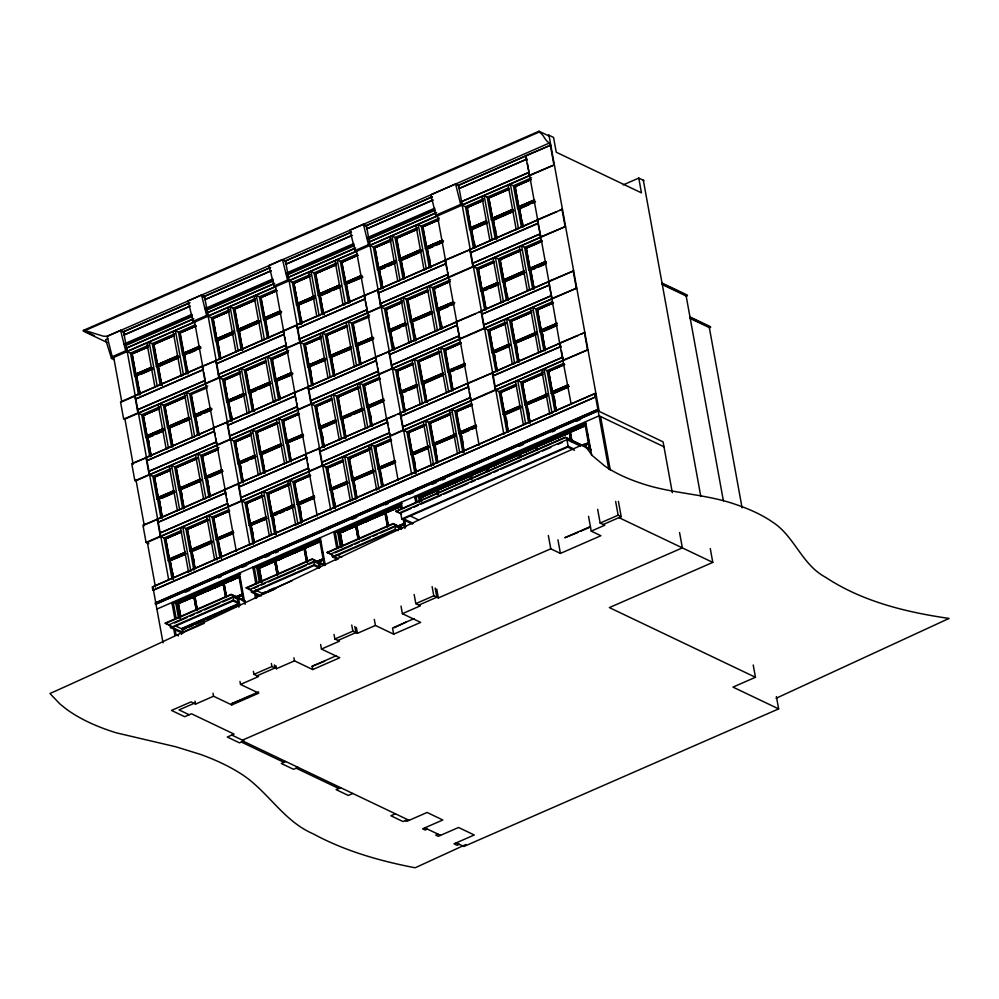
<?xml version="1.0" encoding="UTF-8"?>
<svg xmlns="http://www.w3.org/2000/svg" width="999" height="999" viewBox="0 0 999 999"><rect width="100%" height="100%" fill="white"/><g stroke="black" fill="none" stroke-linecap="round" stroke-linejoin="round"><path stroke-width="1.5" d="M776.086 698.276L949.05 618.431C906.006 612.187 862.237 601.535 825.524 577.247C801.735 564.585 794.555 536.151 772.402 521.953A265.097 109.515 -10.3 0 0 735.751 504.47C704.832 493.606 671.365 493.843 640.434 483.054A257.342 106.306 -10.3 0 1 604.845 466.083L592.37 455.644L583.828 444.205C404.195 523.763 229.183 613.149 49.95 693.531L59.878 703.92L65.946 708.815A301.923 124.725 -10.3 0 0 116.309 732.829L175.836 746.79L200.3 754.345A364.123 150.424 -10.3 0 1 240.821 773.676C267.595 790.621 283.117 820.891 313.074 833.79C344.805 850.973 379.87 861.038 415.172 867.769L465.846 844.517M107.118 342.47L83.516 331.218L83.367 330.394L538.998 131.231L549.138 136.076M549.475 142.982A11.576 5.245 66.4 0 1 544.305 137.525A11.576 5.245 66.4 0 0 539.148 132.055L83.516 331.218A22.702 19.955 23 0 1 87.762 331.343L103.072 336.114A22.702 19.955 23 0 0 107.33 336.251L549.475 142.982A1.836 0.824 66.4 0 0 550.786 145.117L525.549 155.682L529.632 175.649M168.606 579.295L123.626 331.83L120.579 330.369L107.093 336.276L112.2 356.718L113.724 357.442M249.812 545.454L204.558 296.453L201.523 294.992L188.024 300.899L193.132 321.341L194.655 322.065L203.321 369.73L135.627 399.088L135.027 395.804L202.472 366.321L203.321 369.73M351.536 232.205L285.502 261.076L282.455 259.615L268.968 265.522L274.076 285.964L275.587 286.688L284.253 334.353L216.558 363.711L215.959 360.427L283.404 330.944L284.253 334.353M411.688 474.7L366.433 225.699L363.386 224.238L349.9 230.145L355.007 250.587L356.531 251.311L365.184 298.976L297.49 328.334L296.89 325.05L364.335 295.567L365.184 298.976M503.858 434.403L458.603 185.402L455.569 183.953L430.831 194.755L435.939 215.21L437.462 215.934L447.09 268.943M189.41 302.834L123.376 331.705L123.976 334.99L190.26 306.243M270.354 267.457L204.308 296.328L204.907 299.613L271.204 270.866M351.286 232.08L285.239 260.951L285.839 264.236L352.135 235.489M432.217 196.703L366.183 225.574L366.77 228.858L433.067 200.112M107.892 338.711L105.644 339.685L111.476 358.429L114.086 359.677M122.977 332.118L189.997 302.822M202.834 297.202L270.604 267.582M365.397 226.149L432.467 196.828M458.091 185.627L549.413 145.717M123.976 334.99L190.01 306.131M204.907 299.613L270.941 270.754M285.839 264.236L351.885 235.377M366.77 228.858L432.817 199.987M458.953 188.574L526.648 159.203L458.953 188.574L458.354 185.277L525.799 155.807L526.398 159.091M124.425 343.843L191.87 314.36L192.02 315.185L124.575 344.655L124.425 343.843L125.949 344.568M367.22 237.712L434.665 208.229L434.815 209.041L367.37 238.524L367.22 237.712L368.743 238.436M205.507 309.278L272.952 279.807L272.802 278.983L205.357 308.466L205.507 309.278L207.03 310.015L273.064 281.144M286.438 273.901L353.883 244.418L353.733 243.606L286.288 273.089L286.438 273.901L287.962 274.625L353.996 245.766M130.157 342.719L134.378 340.884M159.665 329.82L163.886 327.984M166.696 326.748L170.904 324.912M177.934 321.84L182.143 319.992M184.952 318.768L189.173 316.92M208.279 308.579L211.089 307.342M215.309 305.507L218.119 304.27M223.739 301.81L227.959 299.975M230.769 298.751L234.977 296.903M242.008 293.831L246.216 291.995M249.026 290.759L253.247 288.923M287.812 273.813L292.033 271.965M306.081 265.821L310.289 263.986M320.13 259.678L322.939 258.454M327.16 256.618L329.97 255.382M342.607 249.85L346.828 248.014M388.424 229.832L396.853 226.149M399.662 224.925L403.871 223.077M406.68 221.853L410.901 220.005M424.95 213.861L429.17 212.025M192.133 316.521L126.086 345.392L124.575 344.655M434.94 210.389L368.893 239.248L367.37 238.524M194.405 321.953L126.96 351.423L126.361 348.139L193.806 318.656M275.337 286.576L207.892 316.046L207.293 312.762L274.737 283.279M356.268 251.199L288.823 280.669L288.236 277.385L355.681 247.902M437.212 215.809L369.767 245.292L369.168 242.008L436.613 212.525M461.338 201.723L529.045 172.352L461.338 201.723L461.938 205.007L529.383 175.524L528.783 172.24M192.657 319.393L126.361 348.139M273.589 284.016L207.293 312.762M354.52 248.639L288.236 277.385M435.464 213.262L369.168 242.008M112.2 356.718L125.687 350.824L131.781 353.733M193.132 321.341L206.631 315.447L212.712 318.344M274.076 285.964L287.562 280.07L293.644 282.967M355.007 250.587L368.494 244.693L374.588 247.59M435.939 215.21L460.664 204.395L468.106 208.042M529.133 175.399L554.37 164.835L111.476 358.429M153.509 344.23L149.201 342.17L146.953 343.156L155.02 387.525M175.424 330.706L173.177 331.693L181.244 376.061L183.491 375.087L175.424 330.706L179.733 332.767M254.895 300.087L234.528 308.991L230.132 306.793L227.884 307.779L235.951 352.147M256.356 295.329L254.108 296.316L262.175 340.684L264.423 339.71L256.356 295.329L260.677 297.39M315.384 273.476L311.064 271.416L308.816 272.402L316.883 316.77M337.3 259.952L335.052 260.939L343.119 305.307L345.367 304.333L337.3 259.952L341.608 262.013M392.008 236.039L389.76 237.025L397.814 281.393L400.062 280.419L392.008 236.039L396.316 238.099M418.231 224.575L415.984 225.562L424.051 269.93L426.298 268.956L418.231 224.575L422.54 226.636M488.486 197.802L484.178 195.742L481.93 196.728L489.997 241.109M510.402 184.278L508.154 185.265L516.221 229.645L518.469 228.659L510.402 184.278L516.071 187.075M148.601 345.217L130.507 353.122L134.653 375.924L152.31 368.781M174.813 333.753L152.248 343.619L156.381 366.433L158.779 366.546M195.167 324.862L178.471 332.155L182.617 354.957L200.275 347.814M229.533 309.84L211.438 317.744L215.584 340.547L233.242 333.404M255.744 298.376L233.179 308.241L237.325 331.056L239.71 331.168L258.729 322.852M276.111 289.485L259.403 296.778L263.549 319.58L281.206 312.437M310.477 274.463L292.382 282.367L296.528 305.17L314.173 298.027M336.675 262.999L314.111 272.864L318.256 295.679L320.642 295.791M357.043 254.108L340.334 261.401L344.48 284.203L362.137 277.06M391.408 239.086L373.314 246.99L377.46 269.792L395.117 262.65M417.619 227.622L395.042 237.487L399.188 260.289L401.586 260.414L419.243 252.685M439.373 218.119L421.278 226.024L425.424 248.826L443.069 241.683M483.578 198.789L465.484 206.693L469.63 229.508L487.287 222.352M508.379 187.949L487.225 197.203L491.371 220.005L493.756 220.117L512.774 211.8M531.543 177.822L513.449 185.739L517.594 208.541L535.252 201.386M147.765 346.915L131.856 353.858L135.552 374.2L151.461 367.245M173.963 335.464L153.584 344.368L157.417 364.76L176.686 356.568M195.729 325.949L179.82 332.904L183.641 353.296L199.8 346.466M228.696 311.526L212.787 318.481L216.483 338.823L233.729 331.293M276.661 290.572L260.751 297.527L264.573 317.919L280.744 311.089M309.64 276.149L293.731 283.104L297.427 303.446L314.66 295.916M335.839 264.698L315.459 273.614L319.28 294.006L338.549 285.814M357.592 255.195L341.683 262.15L345.766 282.667L341.82 262.2L357.729 255.245M390.572 240.771L374.662 247.727L378.359 268.069L395.592 260.539M416.77 229.32L396.391 238.237L400.212 258.629L420.591 249.725M438.536 219.817L422.627 226.773L426.448 247.165L442.607 240.334M482.742 200.487L466.833 207.442L470.529 227.784L486.438 220.829M508.941 189.036L488.573 197.939L492.27 218.282L512.637 209.378M530.706 179.52L514.797 186.476L518.493 206.818L533.454 200.624M151.848 367.432L135.677 374.263L131.98 353.921L147.889 346.965M174.088 335.514L153.721 344.43L174.35 335.639M195.854 326.011L179.945 332.954L196.104 326.124M232.779 332.055L216.621 338.886L212.924 318.544L228.833 311.588M255.02 300.137L234.653 309.053L255.282 300.262M276.785 290.634L260.876 297.577L277.048 290.746M293.856 283.167L297.802 303.634L293.856 283.167L309.765 276.211M335.964 264.76L315.584 273.676L336.213 264.885M394.642 261.301L378.484 268.132L374.787 247.789L390.696 240.834M416.895 229.383L396.516 238.286L417.145 229.508M438.661 219.867L422.752 226.823L438.911 219.992M482.879 200.549L466.958 207.505L470.654 227.834L485.502 221.591M513.024 209.553L492.395 218.344L488.698 198.002L509.065 189.098M530.831 179.583L514.922 186.538L518.618 206.88L534.527 199.925M131.98 353.921L148.152 347.09M212.924 318.544L229.083 311.713M294.106 283.291L310.015 276.336M342.07 262.325L357.979 255.369M374.787 247.789L390.946 240.959M483.129 200.662L467.22 207.617L470.916 227.959M488.698 198.002L509.328 189.211M531.093 179.708L515.184 186.663L518.881 206.993M157.28 364.71L177.66 355.794M199.425 346.278L183.516 353.234L199.55 346.341M264.448 317.857L280.357 310.901M319.156 293.943L339.535 285.04M361.288 275.524L345.379 282.48L361.426 275.587M420.467 249.663L400.087 258.566L401.361 259.178M426.323 247.103L442.232 240.147M518.493 206.818L534.403 199.862M135.677 374.263L151.586 367.307M157.417 364.76L177.785 355.856M216.621 338.886L233.853 331.356M264.573 317.919L280.482 310.964M297.552 303.509L314.785 295.979M319.28 294.006L339.66 285.102M378.484 268.132L395.716 260.602M426.448 247.165L442.357 240.21M470.654 227.834L486.575 220.891M492.395 218.344L512.762 209.44M239.96 328.908L258.978 320.604M299.126 303.047L313.711 296.678M347.09 282.08L361.675 275.712M401.823 258.154L420.841 249.85M134.653 375.924L152.747 368.019M156.381 366.433L178.958 356.568M182.617 354.957L200.712 347.053M215.584 340.547L233.679 332.642M237.325 331.056L259.89 321.178M263.549 319.58L281.643 311.676M296.528 305.17L314.61 297.265M318.256 295.679L340.821 285.801M344.48 284.203L362.575 276.298M377.46 269.792L395.554 261.888M399.188 260.289L421.765 250.424M425.424 248.826L443.506 240.921M469.63 229.508L486.338 222.203M491.371 220.005L512.524 210.752M517.594 208.541L534.29 201.236M152.56 368.893L136.651 375.849L140.085 394.742M178.521 357.33L158.142 366.233L161.576 385.127M200.524 347.939L184.615 354.895L188.049 373.776M233.491 333.516L217.582 340.472L220.754 357.904M259.453 321.953L239.073 330.856L242.507 349.75M281.456 312.562L265.547 319.505L268.719 336.95M314.435 298.139L298.526 305.095L301.686 322.527M340.384 286.576L320.017 295.479L323.451 314.373M362.387 277.185L346.478 284.128L349.65 301.573M395.367 262.762L379.458 269.718L382.892 288.611M421.328 251.199L400.949 260.102L404.12 277.535M443.331 241.808L427.422 248.751L430.844 267.645M487.537 222.477L471.628 229.433L474.8 246.865M513.498 210.914L493.119 219.817L496.553 238.699M535.501 201.511L519.592 208.466L522.764 225.899M178.771 357.455L158.404 366.358L161.826 385.252M259.703 322.078L239.335 330.981L242.769 349.875M340.647 286.701L320.267 295.604L323.701 314.498M421.578 251.323L401.198 260.227L404.37 277.66M513.748 211.026L493.381 219.942L496.815 238.823M141.021 374.3L152.959 369.081M160.14 365.946L177.797 358.229M188.986 353.334L195.617 350.437M198.264 349.275L200.911 348.127M219.305 340.085L232.567 334.29M267.27 319.118L280.532 313.324M314.822 298.326L298.152 304.92L301.586 323.813M322.003 295.192L330.157 291.633M332.867 290.447L339.66 287.475M362.787 277.372L346.116 283.953L349.662 302.897M381.181 269.33L385.152 267.595M387.799 266.433L394.43 263.536M429.133 248.364L433.116 246.628M435.764 245.467L442.395 242.57M473.351 229.033L486.613 223.239M521.316 208.079L529.27 204.595M531.918 203.434L534.565 202.273M214.323 430.269L202.21 366.208L120.529 401.91L123.664 419.168L137.912 412.937L142.982 415.359M202.21 366.208L216.209 360.552M286.788 348.326L283.154 330.831L364.086 295.454L367.732 312.949M364.086 295.454L378.084 289.797M448.663 277.572L445.017 260.065L470.254 249.5M540.834 237.275L537.2 219.78L562.437 209.216L559.69 210.414M121.791 401.823L133.928 396.516M204.071 365.859L295.791 325.761M365.946 295.105L556.942 211.613M623.239 184.877L638.773 178.084L643.843 180.507L643.493 181.081M135.627 399.088L203.072 369.618M216.558 363.711L284.003 334.228M297.49 328.334L364.935 298.851M378.421 292.957L446.128 263.599L378.421 292.957L377.822 289.673L445.267 260.19L445.866 263.474M470.604 252.672L538.049 223.189L537.45 219.905L470.005 249.388L470.604 252.672L538.299 223.314M137.562 409.777L205.257 380.419L137.562 409.777L138.162 413.062L205.607 383.579L205.007 380.294M218.494 374.4L286.201 345.042L218.494 374.4L219.093 377.684L286.538 348.201L285.939 344.917M299.425 339.023L367.132 309.665L299.425 339.023L300.025 342.307L367.47 312.824L366.883 309.54M380.369 303.646L448.064 274.288L380.369 303.646L380.969 306.93L448.414 277.447L447.814 274.163M472.539 263.349L539.984 233.866L540.584 237.163L473.139 266.646L472.539 263.349L540.247 233.991M205.357 383.466L218.843 377.56L222.777 379.445M286.288 348.089L299.775 342.182L303.708 344.068M367.22 312.712L380.706 306.805L385.776 309.228M448.151 277.322L472.889 266.521L476.823 268.394M540.334 237.038L565.571 226.473L124.925 419.081M160.402 403.808L158.154 404.782L166.221 449.163L168.469 448.176L160.402 403.808L164.71 405.856M186.626 392.345L184.378 393.319L192.445 437.699L194.693 436.713L186.626 392.345L190.934 394.393M241.333 368.431L239.086 369.405L247.153 413.786L249.4 412.799L241.333 368.431L245.642 370.479M267.557 356.968L265.309 357.942L273.376 402.322L275.624 401.336L267.557 356.968L273.227 359.765M326.586 335.102L322.265 333.054L320.017 334.028L328.084 378.409M351.735 323.127L348.501 321.591L346.253 322.565L354.308 366.945M407.517 299.725L403.209 297.677L400.949 298.651L409.016 343.032M429.433 286.214L427.185 287.188L435.252 331.568L437.5 330.582L429.433 286.214L433.741 288.261M495.379 257.38L493.131 258.366L501.198 302.747L503.446 301.76L495.379 257.38L501.036 260.177M524.837 247.465L521.603 245.916L519.355 246.903L527.422 291.271M159.803 406.843L141.708 414.76L145.854 437.562L163.511 430.407M186.014 395.392L163.436 405.257L167.582 428.059L189.723 418.968M207.767 385.889L189.673 393.793L193.818 416.595L211.476 409.453M240.734 371.466L222.64 379.383L226.785 402.185L244.443 395.03M265.534 360.627L244.38 369.88L248.526 392.682L270.654 383.591M288.699 350.512L270.604 358.416L274.75 381.218L292.407 374.076M321.678 336.089L303.584 344.006L307.729 366.808L325.374 359.652M346.466 325.249L325.312 334.503L329.458 357.305L351.586 348.214M369.63 315.135L351.536 323.039L355.681 345.841L373.339 338.698M402.609 300.711L384.515 308.629L388.661 331.431L406.318 324.275M427.41 289.872L406.243 299.126L410.389 321.928L432.517 312.837M450.574 279.757L432.48 287.662L436.625 310.464L454.27 303.321M493.394 261.039L476.685 268.331L480.831 291.134L498.489 283.991M519.58 249.588L498.426 258.828L502.572 281.643L524.7 272.54M541.346 240.072L524.65 247.365L528.796 270.18L546.453 263.024M158.966 408.541L143.057 415.497L146.753 435.839L148.027 436.438M185.165 397.09L164.785 405.994L168.619 426.398L164.922 406.056L185.29 397.152M243.981 393.681L227.822 400.524L223.988 380.119L239.897 373.164M266.096 361.713L245.729 370.617L249.55 391.021L270.18 382.242M287.862 352.197L271.953 359.153L275.774 379.558L290.609 373.301M320.841 337.787L304.932 344.742L308.629 365.085L324.538 358.129M347.04 326.336L326.661 335.239L330.482 355.644L349.75 347.452M401.898 302.472L385.989 309.428L389.685 329.77L405.594 322.814L389.56 329.707L385.864 309.365L401.773 302.41M427.972 290.959L407.592 299.862L411.413 320.267L432.043 311.476M452.485 302.547L437.649 308.803L433.828 288.399L449.737 281.443M497.639 282.455L481.73 289.41L478.034 269.081L493.943 262.125M521.503 250.075L499.775 259.578L503.471 279.92L523.838 271.004M541.908 241.159L525.998 248.114L529.695 268.444L545.604 261.501M162.787 428.946L146.878 435.901L143.182 415.559L159.091 408.603M240.035 373.226L224.126 380.182L227.822 400.524L243.731 393.569L227.685 400.462M266.221 361.775L245.854 370.679L266.483 361.9M272.078 359.215L287.987 352.26M324.912 358.304L308.753 365.147L305.057 344.805L320.966 337.849M347.165 326.398L326.785 335.302L347.415 326.523M428.096 291.021L407.717 299.925L428.346 291.146M433.953 288.461L449.862 281.506M498.026 282.642L481.855 289.473L478.159 269.131L494.08 262.175M521.628 250.137L499.9 259.64L503.846 280.095L524.225 271.191M545.991 261.676L529.82 268.506L526.123 248.177L542.032 241.221M143.182 415.559L159.353 408.728M165.172 406.181L185.539 397.277M210.752 407.979L194.842 414.935L191.021 394.53L207.305 387.762M240.284 373.351L224.375 380.307L228.072 400.636M288.249 352.385L272.34 359.34L276.036 379.682M305.057 344.805L321.216 337.974M372.877 337.35L356.718 344.18L352.884 323.776L369.18 317.008M402.147 302.597L386.238 309.553L389.935 329.882L404.52 323.514M450.112 281.631L434.203 288.586L437.899 308.928M478.159 269.131L494.33 262.3M520.529 250.849L500.149 259.752L503.846 280.095M526.123 248.177L542.295 241.333M146.753 435.839L163.986 428.309M168.481 426.336L188.861 417.432M210.627 407.917L194.718 414.872L195.979 415.484M249.425 390.959L269.792 382.055M275.649 379.495L291.558 372.54M330.357 355.582L350.736 346.678M356.581 344.118L372.49 337.163M411.288 320.204L431.668 311.301M437.525 308.741L453.434 301.785M168.619 426.398L188.986 417.495M249.55 391.021L269.917 382.118M275.774 379.558L291.683 372.602M308.753 365.147L324.663 358.191M330.482 355.644L350.861 346.74M356.718 344.18L372.627 337.225M411.413 320.267L431.793 311.363M437.649 308.803L453.558 301.848M481.855 289.473L497.777 282.517M503.596 279.97L523.963 271.066M529.82 268.506L545.729 261.551M161.713 429.645L147.14 436.014L143.444 415.684M170.23 425.924L189.236 417.619M209.678 408.678L195.092 415.06L191.396 394.717M145.854 437.562L163.948 429.657M167.582 428.059L188.749 418.818M193.818 416.595L211.913 408.691M226.785 402.185L244.88 394.28M248.526 392.682L269.68 383.441M274.75 381.218L292.844 373.314M307.729 366.808L325.811 358.903M329.458 357.305L350.612 348.064M355.681 345.841L373.776 337.937M388.661 331.431L406.755 323.526M410.389 321.928L431.556 312.675M436.625 310.464L454.707 302.56M480.831 291.134L497.539 283.841M502.572 281.643L523.726 272.39M528.796 270.18L545.491 262.874M163.761 430.532L147.852 437.487L151.286 456.368M189.972 419.093L169.593 427.997L172.765 445.429M211.726 409.565L195.816 416.521L199.251 435.414M244.693 395.154L228.783 402.11L231.955 419.543M270.904 383.716L250.537 392.619L253.971 411.501M292.657 374.188L276.748 381.143L279.92 398.576M325.637 359.777L309.727 366.733L313.149 385.614M350.487 348.926L331.468 357.242L334.64 374.675M373.589 338.811L357.679 345.766L361.114 364.66M406.568 324.4L390.659 331.356L393.831 348.788M432.779 312.962L412.4 321.865L415.834 340.746M454.533 303.434L438.623 310.389L441.783 327.822M498.738 284.116L482.829 291.059L486.001 308.504M524.95 272.665L504.582 281.568L508.016 300.462M545.379 263.724L530.794 270.105L533.966 287.537M149.575 437.1L153.546 435.352M156.206 434.203L162.837 431.306M187.637 420.454L169.218 427.809L172.652 446.703M197.54 416.133L201.511 414.398M204.158 413.236L210.789 410.339M242.445 396.503L228.421 401.935L231.855 420.816M252.272 392.207L256.343 390.422M259.066 389.235L269.93 384.49M290.397 375.537L276.386 380.969L279.932 399.912M324.7 360.539L309.353 366.558L312.787 385.439M349.5 349.7L331.094 357.055L334.515 375.949M372.664 339.585L357.317 345.592L360.864 364.535M392.382 330.969L400.337 327.485M402.984 326.323L405.631 325.162M431.793 313.736L412.025 321.678L415.459 340.572L412.15 321.74M440.334 310.002L448.289 306.518M450.949 305.357L453.596 304.208M487.2 289.51L482.467 290.884L486.014 309.827M489.86 288.349L497.814 284.877M506.318 281.156L523.976 273.439M535.164 268.544L530.432 269.93L533.853 288.811M537.812 267.395L545.766 263.911M146.478 457.567L131.731 463.548L134.865 480.806L149.101 474.575L154.183 476.998M217.058 445.342L213.411 427.834L227.41 422.177M297.989 409.965L294.355 392.457L308.341 386.8M378.933 374.588L375.287 357.08L389.285 351.423M459.865 339.21L456.218 321.703L481.456 311.139M552.035 298.913L548.401 281.418L573.638 270.841L550.274 281.056M134.341 462.862L294.355 392.457M296.204 392.108L475.961 313.536M478.708 312.337L548.901 281.656L527.435 163.511M146.816 460.726L214.273 431.243L213.674 427.959L146.229 457.442L146.816 460.726L214.523 431.368M227.76 425.349L295.204 395.866L294.605 392.582L227.16 422.065L227.76 425.349L295.454 395.991M308.691 389.972L376.136 360.489L375.537 357.205L308.092 386.688L308.691 389.972L376.386 360.614M389.622 354.595L457.067 325.112L456.468 321.828L389.023 351.311L389.622 354.595L457.33 325.237M481.805 314.298L549.5 284.94L481.805 314.298L481.206 311.014L548.651 281.531L549.25 284.827M148.764 471.416L216.209 441.933L216.808 445.217L149.363 474.7L148.764 471.416L216.458 442.045M229.695 436.039L297.14 406.556L297.739 409.84L230.294 439.323L229.695 436.039L297.402 406.668M310.627 400.661L378.072 371.178L378.671 374.463L311.226 403.946L310.627 400.661L378.334 371.291M391.571 365.272L459.016 335.801L459.615 339.086L392.17 368.569L391.571 365.272L459.265 335.914M483.741 324.987L551.436 295.629L483.741 324.987L484.34 328.271L551.785 298.788L551.186 295.504M216.558 445.092L230.045 439.198L233.978 441.071M297.49 409.715L310.976 403.821L316.046 406.243L332.043 399.425M378.421 374.338L391.908 368.444L395.841 370.317M459.353 338.961L484.09 328.159L489.16 330.569M551.535 298.676L576.773 288.099L136.126 480.719M175.911 467.495L171.603 465.434L169.355 466.421L177.422 510.801M197.827 453.971L195.579 454.957L203.646 499.338L205.894 498.351L197.827 453.971L202.135 456.031M256.843 432.117L252.535 430.057L250.287 431.044L258.354 475.424M281.993 420.142L278.758 418.593L276.511 419.58L284.578 463.961M333.466 394.68L331.218 395.666L339.285 440.047L341.533 439.061L333.466 394.68L337.787 396.74M359.702 383.216L357.455 384.203L365.509 428.583L367.757 427.597L359.702 383.216L364.011 385.277M414.398 359.303L412.15 360.289L420.217 404.67L422.465 403.683L414.398 359.303L418.718 361.363M443.868 349.388L440.634 347.839L438.386 348.826L446.453 393.206M506.58 319.018L504.333 320.005L512.4 364.373L514.647 363.399L506.58 319.018L510.889 321.079M537.125 309.603L532.804 307.555L530.556 308.529L538.623 352.909M171.004 468.481L152.909 476.386L157.055 499.2L174.713 492.045M195.804 457.642L174.638 466.895L178.784 489.697L200.924 480.606M218.968 447.515L200.874 455.432L205.02 478.234L222.677 471.078M251.935 433.104L233.841 441.009L237.987 463.823L255.644 456.668M276.735 422.265L255.582 431.518L259.728 454.32L281.855 445.229M298.514 412.749L281.805 420.055L285.951 442.857L303.609 435.701M331.481 398.339L314.785 405.631L318.931 428.446L336.576 421.291M357.667 386.888L336.513 396.141L340.659 418.943L362.787 409.852M379.445 377.372L362.737 384.677L366.883 407.48L384.54 400.324M412.412 362.962L395.716 370.254L399.862 393.069L417.52 385.914M438.611 351.511L417.445 360.764L421.59 383.566L443.718 374.475M460.377 341.995L443.681 349.3L447.827 372.103L465.472 364.947M504.595 322.665L487.887 329.97L492.032 352.772L509.69 345.629M532.192 310.602L509.627 320.467L513.773 343.269L535.901 334.178M552.547 301.698L535.851 309.003L539.997 331.805L556.331 325.237M170.167 470.179L154.258 477.135L157.954 497.477L173.988 490.584M197.727 458.129L175.986 467.632L180.07 488.149L200.437 479.245M218.132 449.213L202.223 456.168L206.044 476.573L222.203 469.73M254.932 455.194L238.886 462.1L235.19 441.758L251.099 434.802L235.314 441.82L239.011 462.15L255.182 455.319M277.297 423.351L256.93 432.255L260.751 452.659L280.02 444.468M303.147 434.353L286.975 441.196L283.154 420.791L299.063 413.836M358.616 388.149L338.236 397.065L341.683 417.282L337.862 396.878L359.59 387.375M379.995 378.459L364.086 385.414L367.907 405.819L382.754 399.563M416.795 384.44L400.761 391.346L397.065 371.004L412.974 364.048M440.534 351.998L418.793 361.501L422.614 381.905M465.01 363.599L448.851 370.442L445.03 350.037L460.939 343.082M506.481 323.177L489.235 330.706L492.932 351.049L508.978 344.156M531.343 312.3L510.976 321.203L514.672 341.546L536.525 332.105M553.109 302.784L537.2 309.74L540.896 330.082L556.93 323.189M174.251 490.696L158.079 497.527L154.383 477.197L170.292 470.242M197.852 458.191L176.124 467.694L196.741 458.903M218.257 449.275L202.347 456.231L218.506 449.4M278.783 422.814L257.055 432.317L277.685 423.526M283.279 420.854L299.188 413.898M334.79 420.529L319.955 426.773L316.258 406.443L332.168 399.488M337.987 396.94L359.715 387.437M380.132 378.521L364.21 385.477L380.382 378.646M413.099 364.111L397.19 371.066L400.886 391.396L417.045 384.565M440.659 352.06L418.918 361.563L439.548 352.772M445.154 350.1L461.063 343.144M509.228 344.28L493.056 351.111L489.36 330.769L506.605 323.239M535.427 332.829L514.797 341.608L511.101 321.266L531.468 312.362M557.192 323.314L541.021 330.145L537.325 309.802L553.234 302.847M154.383 477.197L170.554 470.354M251.486 434.977L235.577 441.933L239.273 462.275M299.45 414.023L283.541 420.966L287.237 441.308M316.258 406.443L332.417 399.6M413.349 364.223L397.44 371.178L401.136 391.521M461.313 343.269L445.404 350.212L449.1 370.554M489.36 330.769L505.531 323.938M511.101 321.266L531.73 312.487M537.325 309.802L553.496 302.972M179.683 487.974L200.187 479.133M205.919 476.511L221.953 469.617M260.627 452.597L281.119 443.756M286.85 441.133L302.884 434.24M335.864 419.817L319.83 426.723L316.134 406.381M341.558 417.22L362.063 408.366M367.782 405.756L383.828 398.863M442.994 372.989L422.49 381.843L423.763 382.442M448.726 370.379L464.76 363.486M343.294 416.808L362.312 408.491M443.244 373.114L422.877 382.018L419.18 361.688M157.055 499.2L173.751 491.895M178.784 489.697L201.361 479.832M205.02 478.234L221.716 470.929M237.987 463.823L254.695 456.518M259.728 454.32L280.881 445.067M285.951 442.857L302.647 435.552M318.931 428.446L335.627 421.141M340.659 418.943L363.224 409.078M366.883 407.48L383.591 400.174M399.862 393.069L416.558 385.764M421.59 383.566L442.757 374.313M447.827 372.103L464.523 364.797M492.032 352.772L510.127 344.867M513.773 343.269L536.338 333.404M539.997 331.805L556.693 324.513M174.962 492.17L159.053 499.125L162.225 516.558M201.174 480.719L180.794 489.635L184.228 508.516M222.927 471.203L207.018 478.159L210.19 495.591M255.894 456.793L239.985 463.748L243.419 482.629M282.105 445.342L261.738 454.245L264.897 471.69M302.535 436.401L287.949 442.782L291.383 461.663M335.502 421.99L320.929 428.371L324.35 447.252M363.049 409.965L342.669 418.868L346.104 437.762M383.466 401.024L368.881 407.405L372.315 426.286M416.446 386.613L401.86 392.994L405.032 410.427M443.981 374.588L423.601 383.491L427.035 402.385M464.398 365.646L449.825 372.028L452.984 389.46M509.94 345.741L494.03 352.697L497.465 371.591M536.151 334.303L515.784 343.206L518.943 360.639M556.58 325.362L541.995 331.73L545.429 350.624M162.1 498.151L172.702 493.518M200.2 481.493L180.419 489.448L183.853 508.329M210.065 477.185L220.667 472.552M248.339 460.452L239.623 463.573L243.057 482.455M250.986 459.29L254.97 457.554M263.474 453.833L279.77 446.715M302.922 436.588L287.587 442.607L291.134 461.55M322.64 427.972L334.578 422.764M351.198 415.497L342.282 418.693L345.716 437.574M353.921 414.31L363.424 410.152M370.604 407.005L382.542 401.798M406.231 391.433L401.486 392.819L404.92 411.7M408.878 390.284L416.833 386.8M425.337 383.079L442.994 375.362M454.195 370.479L449.45 371.853L452.997 390.796M456.843 369.318L464.797 365.834M495.754 352.31L509.015 346.516M536.538 334.478L515.397 343.019L518.831 361.913M543.718 331.343L556.967 325.549M157.68 519.193L142.932 525.174L146.066 542.432L148.826 543.743M228.259 506.968L224.613 489.473L395.092 415.422M309.19 471.59L305.557 454.095L319.543 448.439M390.134 436.213L386.488 418.718L400.487 413.062M471.066 400.836L467.42 383.341L492.657 372.777M571.028 403.396L559.602 343.044L584.84 332.48L580.706 334.278M144.193 525.087L237.263 484.403M397.789 414.248L467.42 383.341M469.305 382.979L577.959 335.489M158.017 522.365L225.462 492.882L224.875 489.597L157.43 519.08L158.017 522.365L225.724 493.007M238.961 486.988L306.656 457.629L238.961 486.988L238.361 483.691L305.806 454.22L306.406 457.505M319.892 451.61L387.587 422.252L319.892 451.61L319.293 448.314L386.738 418.843L387.337 422.127M400.824 416.233L468.531 386.863L400.824 416.233L400.224 412.937L467.669 383.466L468.269 386.75M493.007 375.936L560.701 346.578L493.007 375.936L492.407 372.652L559.852 343.169L560.451 346.453M159.965 533.041L227.41 503.558L228.009 506.855L160.564 536.326L159.965 533.041L227.66 503.683L236.326 551.348M308.341 468.181L308.941 471.478L241.496 500.949L240.896 497.664L308.341 468.181L317.257 515.971M321.828 462.287L389.273 432.804L389.872 436.101L322.427 465.571L321.828 462.287L389.535 432.929L398.189 480.594M402.772 426.91L470.467 397.552L402.772 426.91L403.371 430.194L470.816 400.724L470.217 397.427M494.942 386.625L562.637 357.255L494.942 386.625L495.541 389.91L562.986 360.427L562.387 357.142M308.604 468.306L240.896 497.664M146.066 542.432L160.302 536.213L164.236 538.086M227.747 506.73L241.246 500.836L246.316 503.259M308.691 471.353L322.178 465.459L327.247 467.882M389.622 435.976L403.109 430.082L408.179 432.492M470.554 400.599L495.292 389.785L501.71 392.944M562.737 360.302L587.974 349.737L147.328 542.345M187.113 529.133L182.805 527.072L180.557 528.059L188.611 572.439M212.263 517.157L209.028 515.609L206.781 516.595L214.573 559.44M266.97 493.244L263.736 491.695L261.488 492.682L269.268 535.526M294.28 482.292L289.96 480.232L287.712 481.218L295.779 525.586M347.902 457.867L344.667 456.318L342.42 457.305L350.487 501.673M375.212 446.915L370.904 444.855L368.656 445.841L376.71 490.209M429.92 423.002L425.599 420.941L423.351 421.928L431.418 466.296M456.143 411.538L451.835 409.478L449.587 410.464L457.367 453.309M522.09 382.704L517.782 380.656L515.534 381.63L523.314 424.475M548.326 371.241L544.005 369.18L541.758 370.167L549.825 414.548M180.807 530.731L164.111 538.024L168.257 560.826L185.914 553.683M207.005 519.28L185.839 528.521L189.985 551.336L212.125 542.232M228.771 509.765L212.075 517.057L216.221 539.872L233.878 532.717M261.75 495.354L245.042 502.647L249.188 525.449L266.845 518.306M289.348 483.279L266.783 493.144L270.929 515.959L293.057 506.855M309.702 474.388L293.007 481.68L297.153 504.483L314.81 497.34M342.682 459.965L325.986 467.27L330.12 490.072L347.777 482.929M370.279 447.902L347.714 457.767L351.86 480.581L373.988 471.478M390.646 439.011L373.938 446.303L378.084 469.105L395.741 461.963M423.613 424.587L406.918 431.893L411.064 454.695L428.721 447.552M451.223 412.525L428.646 422.39L432.792 445.204L454.92 436.101M471.578 403.633L454.882 410.926L459.016 433.728L476.673 426.585M515.796 384.303L499.088 391.608L503.234 414.41L520.891 407.255M543.394 372.24L520.829 382.105L524.962 404.907L547.102 395.816M563.748 363.336L547.052 370.641L551.198 393.444L568.856 386.288M181.368 531.818L165.459 538.773L169.156 559.103L185.452 552.335M208.928 519.767L187.188 529.27L191.271 549.787L211.638 540.884M229.333 510.851L213.424 517.807L217.245 538.199L233.404 531.368M266.134 516.833L250.087 523.726L246.391 503.384L263.636 495.854M292.582 505.506L272.203 514.41L268.132 493.893L289.86 484.39M310.264 475.474L294.355 482.43L298.177 502.822L314.348 495.991M343.244 461.063L327.335 468.007L331.031 488.349L347.315 481.58M373.514 470.129L353.134 479.033L349.063 458.516L370.791 449.013M391.196 440.097L375.287 447.053L379.108 467.445L395.279 460.614M427.997 446.078L411.963 452.972L408.266 432.629L425.499 425.099M450.374 414.235L429.995 423.139L433.816 443.531L454.445 434.752M472.14 404.72L456.231 411.675L460.052 432.067L476.211 425.237M516.346 385.389L500.437 392.345L504.133 412.687L520.167 405.794M542.544 373.938L522.177 382.842L525.874 403.184L547.602 393.681M564.31 364.423L548.401 371.378L552.097 391.72L568.131 384.827M185.19 552.21L169.156 559.103L165.584 538.823L181.493 531.868M207.692 520.417L187.325 529.333L207.942 520.541M229.458 510.914L213.549 517.869L229.708 511.026M266.383 516.958L250.212 523.788L246.516 503.446L263.761 495.916M268.256 493.956L288.624 485.039M310.389 475.536L294.48 482.48L310.652 475.649M347.065 481.456L331.031 488.349L327.46 468.069L343.369 461.113M349.188 458.578L369.568 449.662M391.333 440.159L375.412 447.102L391.583 440.272M428.246 446.203L412.088 453.034L408.391 432.692L425.624 425.162M450.499 414.285L430.119 423.201L450.749 414.41M472.265 404.782L456.356 411.725L472.515 404.895M516.471 385.452L500.561 392.407L504.258 412.749L520.429 405.906M546.628 394.455L525.998 403.246L522.302 382.904L542.669 374.001M568.394 384.94L552.222 391.783L548.526 371.441L564.435 364.485M165.584 538.823L181.756 531.992M246.516 503.446L262.687 496.615M288.886 485.164L268.506 494.068L272.203 514.41M327.46 468.069L343.619 461.238M369.817 449.787L349.438 458.691L353.134 479.033M408.391 432.692L424.55 425.861M516.733 385.577L500.824 392.52L504.52 412.862M522.302 382.904L542.932 374.126M548.526 371.441L564.697 364.61M190.884 549.612L211.388 540.759M217.12 538.136L233.154 531.243M271.828 514.235L293.681 504.795M298.052 502.759L314.086 495.866M352.759 478.858L373.264 470.005M378.983 467.382L395.03 460.489M433.691 443.469L455.556 434.041M459.927 432.005L475.961 425.112M168.257 560.826L184.952 553.533M189.985 551.336L212.562 541.47M216.221 539.872L232.917 532.567M249.188 525.449L265.896 518.156M270.929 515.959L293.494 506.093M297.153 504.483L313.848 497.19M330.12 490.072L346.828 482.779M351.86 480.581L374.425 470.716M378.084 469.105L394.792 461.813M411.064 454.695L429.158 446.79M432.792 445.204L455.357 435.327M459.016 433.728L475.724 426.436M503.234 414.41L521.328 406.493M524.962 404.907L547.539 395.042M551.198 393.444L567.894 386.138M186.164 553.796L170.255 560.751L173.426 578.196M212.375 542.357L191.995 551.261L195.167 568.693M232.804 533.416L218.219 539.797L221.378 557.23M267.095 518.419L251.186 525.374L254.358 542.807M293.306 506.98L272.939 515.884L276.099 533.316M313.736 498.039L299.151 504.42L302.322 521.853M348.039 483.041L332.13 489.997L335.289 507.43M374.238 471.603L353.871 480.507L357.043 497.939M394.667 462.662L380.082 469.043L383.254 486.476M428.971 447.664L413.062 454.62L416.233 472.052M455.182 436.226L434.802 445.129L437.974 462.562M475.599 427.285L461.026 433.653L464.185 451.098M521.141 407.38L505.232 414.335L508.404 431.768M547.352 395.929L526.985 404.845L530.144 422.277M569.105 386.413L553.196 393.369L556.368 410.801M185.227 554.57L169.892 560.576L173.314 579.47M193.744 550.849L211.401 543.131M233.192 533.603L217.844 539.622L221.391 558.553M266.171 519.193L250.824 525.199L253.996 542.632M277.385 514.285L272.552 515.709L275.986 534.59M280.107 513.099L284.178 511.313M286.9 510.127L293.694 507.167M300.874 504.02L314.123 498.226M345.779 484.39L331.755 489.822L335.189 508.716M373.264 472.377L353.484 480.332L356.655 497.764M393.743 463.424L379.72 468.856L383.004 486.351M414.772 454.233L428.034 448.439M455.556 436.401L434.428 444.955L437.587 462.387M462.737 433.266L469.368 430.369M472.015 429.208L475.999 427.472M506.955 413.936L521.54 407.567M546.378 396.703L526.598 404.657L530.032 423.539M554.92 392.982L568.169 387.187M596.028 394.118L594.767 393.506L152.248 586.937L152.847 590.222L595.616 396.915L153.471 590.184M155.794 602.921L597.677 409.54L155.157 602.959L155.382 604.195L597.902 410.764L663.086 441.858L672.327 492.744M156.019 604.158L598.151 410.889M185.627 592.145L189.897 590.272M218.419 577.809L221.266 576.56M242.657 567.207L246.94 565.334M265.484 557.23L269.755 555.369M275.462 552.872L278.309 551.623M352.472 519.205L356.743 517.345M385.264 504.87L388.124 503.621M409.503 494.28L413.786 492.407M432.33 484.303L436.6 482.43M442.307 479.945L445.154 478.696M519.318 446.278L523.588 444.405M552.11 431.943L554.969 430.694M576.348 421.341L580.631 419.48M156.905 609.09L599.05 415.821L663.985 446.79M172.103 603.833L240.659 573.876M253.509 568.256L320.629 538.911M334.765 532.729L402.035 503.334M414.885 497.714L584.84 423.426L589.572 449.463M175.886 603.571L238.823 576.061M257.417 567.932L320.342 540.434M337.5 532.929L400.611 505.344M419.031 497.29L586.363 424.15M179.096 602.634L239.248 576.336M259.39 582.217L256.606 566.895L258.629 567.869L285.214 556.256M288.012 555.032L318.781 541.57M340.959 531.88L401.111 505.581M419.58 502.272L418.469 496.141L420.504 497.115L522.877 452.36M525.724 451.123L585.439 425.012M180.444 616.445L178.084 603.496L194.33 596.865L191.708 598.001M197.028 609.777L194.58 596.291L223.564 584.09M226.149 596.453L223.801 583.516L239.535 576.635M261.638 582.504L259.028 568.119L274.762 561.238L277.497 574.363M277.959 574.4L275.512 560.914L304.495 548.713M307.355 562.524L304.732 548.139L320.467 541.258L321.253 545.579M342.307 545.691L339.96 532.742L356.206 526.111M358.891 539.023L356.443 525.536L385.427 513.336M388.024 525.699L385.664 512.762L401.411 505.881L385.801 512.824L388.149 525.761M421.678 501.685L420.891 497.365L437.137 490.734M438.199 494.655L437.375 490.159L470.854 475.986M471.89 479.732L471.103 475.412L487.35 468.781M488.136 471.203L487.587 468.206L519.567 454.695M520.467 457.067L519.817 454.12L536.051 447.49M536.838 449.912L536.301 446.915L569.78 432.754M571.59 440.809L570.017 432.18L585.764 425.299L570.142 432.242L571.715 440.871M197.153 609.84L194.705 596.353L223.177 583.903M239.66 576.698L223.926 583.578L226.273 596.515M304.108 548.526L275.637 560.976L278.084 574.462M320.604 541.321L304.857 548.201L307.48 562.574M359.016 539.085L356.568 525.599L385.052 513.149M486.963 468.593L471.228 475.474L471.753 478.359M488.261 471.266L487.712 468.269L519.193 454.52L519.73 457.517M519.942 454.183L535.676 447.302L536.201 450.187M238.611 577.397L224.176 583.703L226.536 596.64M275.137 561.426L259.403 568.306L261.888 581.306M319.543 542.02L305.12 548.314L307.467 561.263M470.729 475.924L437.762 490.334L438.299 493.331M471.103 475.412L487.225 468.718L487.737 471.59M586.138 425.487L570.404 432.355L571.965 440.984M207.892 590.933L210.739 589.685M215.01 587.824L217.857 586.575M230.869 580.894L233.491 579.745M278.858 559.915L281.706 558.666M294.53 553.059L297.377 551.823M343.082 531.843L345.704 530.694M365.497 522.04L368.344 520.804M397.977 507.842L400.599 506.693L386.051 512.937L388.399 525.886M425.337 495.891L420.891 497.365M454.37 483.191L457.117 481.993M493.568 466.058L496.303 464.86M525.561 452.072L528.184 450.924M557.417 438.149L560.164 436.95M564.285 435.152L567.032 433.953M401.473 514.173L395.954 511.163L565.322 437.137L591.183 449.475M396.029 511.575L565.397 437.55L591.258 449.887M580.469 446.103L566.945 439.66L400.574 512.375L401.773 518.943L412.587 524.113M402.46 512.25L411.026 508.503M413.873 507.255L418.156 505.382M421.016 504.133L440.996 495.404M443.843 494.155L452.41 490.409M455.257 489.16L468.106 483.553M470.954 482.305L475.237 480.432M478.096 479.183L490.934 473.576M493.793 472.327L498.076 470.454M500.924 469.205L520.904 460.464M523.763 459.228L539.46 452.36M542.32 451.111L550.874 447.365M558.016 444.255L562.3 442.382M401.773 518.943L568.131 446.228L573.538 448.813M170.879 626.136L165.322 623.101L231.268 594.28L243.594 600.162M251.81 590.759L246.266 587.724L312.212 558.903L324.538 564.785M332.754 555.382L327.197 552.347L393.144 523.526L402.734 528.096M165.397 623.513L231.343 594.692L244.967 600.811M246.341 588.136L312.287 559.315L324.613 565.197M327.272 552.759L393.219 523.938L401.436 527.859M238.299 599.375L232.892 596.803L169.942 624.313L170.542 627.597L182.717 633.403M319.243 563.998L313.823 561.426L250.874 588.935L251.473 592.22L259.59 596.091M401.523 529.27L394.767 526.048L331.818 553.558L332.405 556.843L337.824 559.428M174.65 622.951L187.362 617.394M190.185 616.171L194.418 614.31M197.24 613.074L201.473 611.226M204.296 609.989L219.83 603.209M222.652 601.972L231.119 598.276M254.171 588.186L258.404 586.338M261.238 585.102L265.472 583.254M268.294 582.017L295.117 570.292M297.939 569.068L306.406 565.359M309.228 564.123L313.461 562.275M335.115 552.809L352.048 545.404M354.87 544.18L359.103 542.32M361.925 541.096L370.404 537.387M373.226 536.151L377.46 534.303M380.282 533.066L392.982 527.509M242.67 593.893L236.114 596.765L243.182 594.13M315.746 561.962L323.614 558.516M583.653 444.855L588.898 442.557L588.374 439.685M315.871 562.012L323.738 558.578M404.67 523.201L398.114 526.061L405.057 523.376M583.778 444.905L589.023 442.619L588.498 439.747M236.501 596.94L241.746 594.655M316.121 562.137L323.988 558.703M398.364 526.186L403.608 523.888M584.028 445.03L589.273 442.744M236.263 597.577L243.331 594.954M317.195 562.2L324.263 559.577L317.582 562.387M404.695 523.963L398.139 526.823L405.194 524.2M583.803 445.666L589.048 443.381M236.388 597.639L242.944 594.78L243.356 597.677M318.644 561.688L323.888 559.403M583.928 445.729L589.173 443.444M236.651 597.764L243.207 594.892M398.514 527.01L405.07 524.138M585.489 445.279L589.422 443.556M170.542 627.597L233.491 600.087L238.898 602.672M251.473 592.22L314.423 564.71L319.83 567.295M332.405 556.843L395.354 529.333L398.064 530.619M245.167 604.133L244.668 601.386L238.586 598.488L237.462 598.975L238.948 607.192M324.388 565.434L319.518 563.111L318.394 563.598L319.143 567.707M394.992 530.182L334.29 556.718L338.286 558.628M399.325 528.221L400.449 527.734M181.818 628.421L237.862 603.92M262.762 593.044L265.559 591.808M268.369 590.584L273.963 588.136M181.893 628.821L239.335 603.721M245.042 601.223L243.469 601.473M261.438 594.068L292.257 580.594M175.824 626.086L182.48 629.27L238.948 604.582M276.124 588.336L263.411 593.893L255.432 590.084M183.092 629.158L198.838 622.277M199.588 621.952L226.636 610.127M228.808 609.178L237.987 605.157M267.969 592.057L274.525 589.185M182.118 630.119L186.313 628.284M189.111 627.06L193.307 625.237M196.104 624.013L204.495 620.342M207.293 619.118L211.488 617.282M214.285 616.058L218.494 614.223M221.291 612.999L236.676 606.281M178.434 635.876L175.999 634.715L174.875 635.202L173.639 628.359M239.785 604.12L233.129 600.936L172.427 627.472L183.079 632.554L204.258 623.301M590.471 526.523L564.835 537.724L578.121 532.38M580.968 531.143L589.485 527.422M253.384 671.34L253.946 674.387L271.928 666.533L276.498 668.706L294.48 660.839L312.737 669.555L339.722 657.767L321.453 649.05L320.629 644.505M334.041 634.44L334.877 639.01L352.859 631.156L357.43 633.329L375.412 625.461L393.668 634.178L420.654 622.389L402.397 613.673L401.011 606.093M414.148 594.48L415.809 603.633L433.791 595.779L438.361 597.951L550.774 548.813L560.414 553.409L600.874 535.726L591.233 531.131L588.548 516.333M597.664 509.315L600.162 523.051L618.144 515.197L621.191 516.645L618.418 501.386M194.031 703.358L179.046 709.914L189.198 714.747M256.98 675.836L274.975 667.981L274.413 664.922M337.924 640.459L355.906 632.604L354.795 626.473M418.856 605.082L436.838 597.227L435.164 588.036M603.209 524.5L621.191 516.645M231.805 735.077L243.981 740.883L239.485 742.844L227.31 737.037L234.053 734.09L191.446 713.761L184.703 716.72L171.503 710.426L190.996 701.91L195.554 704.083L213.549 696.228L231.805 704.932L258.778 693.144L240.522 684.427L239.972 681.393M240.522 684.427L258.504 676.573L253.946 674.387M321.453 649.05L339.448 641.196L334.877 639.01M402.397 613.673L420.379 605.819L415.809 603.633M591.233 531.131L604.732 525.237L600.162 523.051M393.668 634.178L392.557 628.009L414.135 618.581M394.405 627.672L406.044 622.115M312.737 669.555L312.138 666.271L336.426 655.656M324.787 661.201L312.138 666.271M231.805 704.932L231.581 703.696L258.554 691.907M242.882 699.225L231.581 703.696M243.444 698.975L249.625 696.278M242.457 740.159L682.354 547.877L679.57 532.554M710.277 548.576L712.786 562.4L609.365 607.592L755.456 677.285L753.221 665.009M285.839 761.538L281.343 763.498L293.519 769.305L298.014 767.344M340.622 787.674L336.126 789.635L348.301 795.441L352.797 793.481M395.404 813.81L390.909 815.771L403.084 821.578L407.58 819.617M755.456 677.285L732.979 687.112L778.633 708.89L776.398 696.615M427.36 829.058L425.112 830.032L422.577 828.82L442.807 819.979L427.085 812.474L406.855 821.328L405.332 820.604M438.012 834.14L435.764 835.114L438.299 836.325L458.529 827.484L474.263 834.989L454.021 843.83L457.067 845.279L459.315 844.292M778.633 708.89L463.886 846.478L456.268 842.844M519.992 208.654L519.23 208.292L522.652 227.173M661.987 283.004L687.275 295.067L687.412 295.891L662.137 283.766M662.287 284.59L686.163 295.979M689.685 316.783L710.439 326.673L710.589 327.497L689.834 317.595M689.809 317.52L709.178 326.76L742.095 507.854M689.959 318.344L709.327 327.585M472.028 229.62L471.266 229.258L474.812 248.189M504.957 281.755L504.195 281.393L507.629 300.274M427.809 248.938L427.048 248.576L430.594 267.52M559.602 343.044L549.425 284.528M433.828 288.399L435.089 289.011M379.208 269.605L382.629 288.486L379.083 269.543L379.845 269.905M439.011 310.577L438.249 310.214L441.795 329.158M385.864 309.365L387.125 309.965M555.993 410.626L552.834 393.194L553.583 393.556M445.03 350.037L446.291 350.637M391.046 331.543L390.284 331.181L393.718 350.062M586.013 447.727L590.884 450.049M505.631 414.523L504.87 414.16L508.154 431.643M574.487 450.287L567.769 447.077L403.658 518.818L413.049 523.301M423.988 383.678L423.226 383.316L426.66 402.197M397.065 371.004L398.326 371.603M265.946 319.705L265.185 319.33L268.731 338.274M239.485 329.932L238.224 329.32L258.591 320.417L238.349 329.383L234.528 308.991M618.943 517.632L712.786 562.4M369.28 407.592L368.519 407.23L372.065 426.173M386.488 418.718L377.622 367.395M487.587 468.206L488.636 471.453L487.974 468.394L519.443 454.632L519.992 457.629M337.862 396.878L339.123 397.477M217.332 340.359L220.767 359.24L217.22 340.297L217.982 340.659M413.449 454.807L412.687 454.445L416.121 473.339M185.002 355.082L184.241 354.707L187.787 373.651M223.988 380.119L225.262 380.731M250.274 392.495L253.709 411.388L250.15 392.432L250.911 392.794M321.316 428.559L320.554 428.196L323.988 447.077M283.154 420.791L284.428 421.391M83.367 330.394L94.468 335.689M349.063 458.516L350.324 459.115M137.05 376.036L136.289 375.674L139.723 394.568M410.514 516.083L418.569 519.93M395.954 511.163L401.398 513.761M196.204 416.708L195.442 416.346L198.988 435.289M262.113 454.433L261.351 454.07L264.785 472.952M235.19 441.758L236.463 442.357M268.132 493.893L269.393 494.493M148.252 437.674L147.49 437.312L150.924 456.193M207.405 478.346L206.643 477.984L210.19 496.928M336.363 554.707L341.683 557.242M327.197 552.347L332.679 554.969M319.393 568.106L314.061 565.559L253.359 592.095L261.351 595.904M159.453 499.313L158.691 498.951L162.113 517.832M192.382 551.448L191.621 551.086L194.793 568.518M246.266 587.724L251.736 590.347M165.322 623.101L170.804 625.724M243.232 741.208L409.103 820.341M424.825 827.846L440.547 835.339M241.358 742.032L283.966 762.362M296.141 768.169L338.748 788.486M455.569 183.953L460.664 204.395M363.386 224.238L368.494 244.693M282.455 259.615L287.562 280.07M201.523 294.992L206.631 315.447M120.579 330.369L125.687 350.824M686.013 295.155L723.388 500.799M643.344 180.257L700.799 496.403M638.773 178.084L641.458 192.869L556.243 152.223L553.558 137.425L548.488 135.015L548.638 135.827M600.574 416.546L610.314 470.154M548.988 135.252L599.175 411.376M615.646 501.461L618.144 515.197M550.274 144.867L553.858 164.598M561.925 208.966L565.059 226.224M573.126 270.604L576.261 287.862M584.328 332.242L587.462 349.5M608.791 469.393L595.017 393.631L152.872 586.9L163.024 642.757M594.767 393.506L595.367 396.803M597.677 409.54L597.902 410.764M538.998 131.231L539.148 132.055M585.564 421.715L591.683 455.394M587.974 436.863L587.449 433.991L587.849 436.8M589.435 444.917L589.972 447.877M589.31 444.855L589.847 447.814M526.248 157.018L526.885 160.477M560.302 344.38L560.889 347.602M561.413 350.487L562.974 359.116M571.291 441.683L569.655 432.692L536.675 447.102L537.225 450.099M570.766 440.059L569.393 432.567L536.426 446.978L536.975 449.975M569.268 432.505L570.629 439.997M566.945 439.66L568.131 446.228M522.365 221.728L522.889 224.638M542.919 334.827L541.633 331.556L545.054 350.449M554.383 397.914L554.907 400.824M519.343 208.341L522.777 227.235M530.544 269.98L533.978 288.861M541.745 331.618L545.179 350.499M552.947 393.244L556.106 410.676M526.386 248.289L530.082 268.631M537.574 309.927L541.271 330.269M548.776 371.566L552.472 391.895M520.554 218.469L521.116 221.541M531.48 278.584L532.042 281.643M542.407 338.686L542.957 341.745M543.518 344.805L544.068 347.864M552.497 394.193L553.046 397.252M554.445 404.907L554.994 407.967M518.106 208.779L521.503 227.472M529.308 270.417L532.704 289.111M540.509 332.055L543.906 350.749M551.71 393.681L554.845 410.939M521.603 245.916L529.67 290.297M532.804 307.555L540.871 351.923M544.005 369.18L552.072 413.561M557.942 539.822L560.414 553.409M536.451 450.299L535.926 447.427L520.192 454.308L520.716 457.18M535.551 447.252L536.076 450.124M495.342 228.833L495.866 231.743M496.403 234.64L496.928 237.55M507.33 294.83L507.867 297.739M516.421 344.842L516.958 347.739M528.421 410.826L528.946 413.736M504.32 281.456L507.754 300.337M515.521 343.082L518.956 361.975M526.723 404.72L529.895 422.152M488.948 198.127L492.644 218.456M492.994 219.755L496.428 238.636M511.351 321.391L515.047 341.733M522.552 383.029L526.248 403.359M504.42 285.452L504.97 288.511M505.531 291.571L506.081 294.63M516.458 351.673L517.007 354.732M526.535 407.192L527.097 410.252M528.483 417.907L529.045 420.966M491.87 220.242L495.267 238.936M503.071 281.88L506.468 300.574M514.273 343.519L517.669 362.212M525.474 405.144L528.608 422.402M548.351 535.501L550.774 548.813M484.178 195.742L492.245 240.122M517.782 380.656L525.561 423.501M519.068 454.458L519.605 457.455M474.4 242.695L474.925 245.604M494.955 355.794L493.668 352.522L497.215 371.466M506.418 418.881L506.943 421.79M478.421 269.255L482.117 289.598M489.622 330.894L493.319 351.236M472.602 239.435L473.151 242.495M483.516 299.538L484.078 302.61M494.443 359.652L495.005 362.712M495.554 365.771L496.116 368.831M504.532 415.159L505.082 418.219M506.481 425.874L507.03 428.933M470.142 229.745L473.538 248.439M481.343 291.383L484.74 310.077M492.544 353.009L495.941 371.715M503.746 414.647L506.88 431.905M469.755 249.263L472.889 266.521M480.956 310.901L484.09 328.159M492.145 372.527L495.292 389.785M486.838 468.543L487.487 471.478M447.614 271.815L457.13 324.138M457.517 326.261L459.078 334.89M459.465 337.013L468.968 389.335M469.493 392.207L479.133 445.217M471.478 475.599L472.003 478.471M471.029 478.808L470.479 475.811L437.5 490.222L438.049 493.219M470.354 475.749L470.891 478.746M429.395 257.667L429.92 260.564M441.383 323.651L441.92 326.561M450.474 373.663L451.011 376.573M461.938 436.75L460.651 433.479L464.085 452.372M462.475 439.66L462.999 442.569M423.002 226.948L426.698 247.29M456.605 411.85L460.302 432.192M437.637 309.69L438.199 312.749M450.512 380.507L451.061 383.566M451.623 386.625L452.172 389.685M460.589 436.014L461.151 439.073M462.537 446.728L463.099 449.787M425.924 249.076L429.32 267.769M437.125 310.701L440.522 329.408M448.326 372.34L451.723 391.034M459.528 433.978L462.924 452.672M440.634 347.839L448.701 392.22M451.835 409.478L459.615 452.322M403.434 270.579L403.958 273.489M415.422 336.576L415.946 339.473M435.452 446.765L435.976 449.675M423.351 383.379L426.785 402.26M434.553 445.005L437.724 462.45M396.778 238.411L400.474 258.753M400.824 260.052L404.258 278.933M407.979 300.05L411.675 320.392M430.382 423.314L434.078 443.656M422.614 382.792L423.164 385.851M424.55 393.494L425.112 396.566M434.64 449.013L435.202 452.072M436.588 459.727L437.15 462.787M399.7 260.539L403.097 279.233M410.901 322.178L414.298 340.871M422.102 383.803L425.499 402.497M433.304 445.442L436.438 462.699M403.209 297.677L411.263 342.045M425.599 420.941L433.666 465.322M437.537 493.543L437.013 490.671L421.266 497.552L421.79 500.424M436.625 490.484L437.15 493.356L436.75 490.546L421.016 497.427L421.541 500.299M381.431 278.621L381.968 281.531M393.431 344.618L393.956 347.527M402.51 394.63L403.047 397.54M414.51 460.626L415.035 463.524M390.409 331.231L393.831 350.125M401.61 392.869L405.032 411.75M412.799 454.508L415.971 471.94M375.037 247.914L378.733 268.256M408.641 432.817L412.337 453.159M420.504 497.115L421.054 500.124M380.694 281.256L381.256 284.315M389.672 330.657L390.234 333.716M402.547 401.473L403.097 404.533M403.658 407.592L404.208 410.651M412.637 456.98L413.186 460.039M414.585 467.694L415.134 470.754M419.992 496.865L420.816 501.386M436.75 589.073L438.361 597.951M377.959 270.042L381.368 288.736M389.16 331.668L392.557 350.362M400.362 393.306L403.758 412M411.563 454.945L414.96 473.638M417.058 501.723L416.221 497.127L414.697 496.403L415.809 502.522M432.13 586.613L433.791 595.779M377.572 289.548L380.706 306.805M388.773 351.186L391.908 368.444M399.975 412.824L403.109 430.082M365.634 301.448L376.186 359.515M376.573 361.638L377.098 364.51M387.512 421.84L388.037 424.712M388.561 427.584L389.086 430.469M401.211 502.297L402.322 508.416M404.545 520.666L405.669 526.785M400.487 504.008L401.323 508.603M403.271 519.318L404.945 528.508M394.767 526.048L395.354 529.333M349.513 298.851L350.05 301.76M370.604 414.86L371.128 417.757M353.271 323.963L356.968 344.305M364.473 385.589L368.169 405.931M375.674 447.227L379.37 467.569M346.616 289.548L347.165 292.607M347.727 295.679L348.276 298.738M356.705 345.067L357.255 348.127M358.653 355.781L359.203 358.841M370.679 422.003L371.241 425.062M379.657 471.391L380.219 474.45M344.992 284.453L348.389 303.147M356.193 346.079L359.59 364.785M367.395 407.717L370.791 426.411M378.596 469.355L381.73 486.613M387.749 526.76L385.302 513.274L356.818 525.711L359.278 539.21M384.915 513.086L387.5 526.635M348.501 321.591L356.568 365.959M370.904 444.855L378.958 489.235M323.551 311.763L324.076 314.673M331.218 357.118L334.653 376.011M342.42 418.756L345.841 437.637M353.621 480.382L356.78 497.827M315.834 273.788L319.53 294.131M319.892 295.429L323.314 314.31M327.035 335.427L330.731 355.769M320.667 302.547L321.216 305.607M332.692 368.768L333.254 371.828M344.73 435.002L345.292 438.062M353.708 484.39L354.27 487.45M318.768 295.916L322.165 314.61M329.97 357.555L333.366 376.248M341.159 419.18L344.568 437.874M352.36 480.819L355.769 499.512M311.064 271.416L319.131 315.796M322.265 333.054L330.332 377.422M344.667 456.318L352.734 500.699M374.313 619.392L375.412 625.461M358.429 538.985L356.069 526.048L340.334 532.929L342.694 545.866M358.179 538.873L355.819 525.924L340.085 532.804L342.432 545.741M355.694 525.861L358.042 538.811M301.561 319.817L302.085 322.714M310.639 369.83L311.176 372.727M322.64 435.814L323.164 438.723M334.628 501.81L335.152 504.72M298.264 304.982L301.698 323.863M309.465 366.608L312.899 385.502M320.667 428.246L324.101 447.127M331.868 489.885L335.04 507.317M305.307 344.93L309.003 365.259M316.508 406.556L320.204 426.898M327.709 468.194L331.406 488.536M340.11 535.501L339.56 532.492L337.537 531.518L340.322 546.84M340.659 538.511L342.033 546.053M298.651 310.514L299.213 313.574M299.762 316.633L300.324 319.692M308.741 366.034L309.303 369.093M310.689 376.748L311.238 379.807M322.727 442.969L323.276 446.029M331.693 492.357L332.255 495.417M339.061 532.242L341.795 547.315M356.356 627.409L357.43 633.329M297.028 305.419L300.424 324.113M308.229 367.045L311.626 385.739M319.43 428.683L322.827 447.377M330.632 490.322L333.766 507.579M338.074 547.814L335.289 532.504L333.766 531.78L336.825 548.613M351.748 625.049L352.859 631.156M285.502 261.076L330.744 510.077M296.641 324.925L299.775 342.182M307.842 386.563L310.976 403.821M319.043 448.201L322.178 465.459M335.502 557.604L336.001 560.339M284.703 336.825L285.227 339.697M285.751 342.57L295.254 394.892M295.642 397.015L296.166 399.887M296.691 402.772L297.215 405.644M297.59 407.767L307.105 460.089M307.63 462.962L308.154 465.846M320.279 537.674L325.287 565.234M321.778 548.451L323.214 555.706M323.763 559.34L324.3 562.3M319.555 539.385L324.288 565.422M319.518 563.111L320.267 567.22M313.823 561.426L314.423 564.71M279.52 394.405L280.045 397.315M288.611 444.418L289.136 447.327M300.075 507.504L298.788 504.245L302.06 521.728M300.599 510.414L301.124 513.324M261.139 297.702L264.835 318.044M294.742 482.604L298.439 502.947M266.795 331.056L267.345 334.116M275.761 380.444L276.323 383.504M289.747 457.38L290.309 460.439M298.726 506.768L299.275 509.827M300.674 517.482L301.223 520.541M264.061 319.83L267.457 338.524M275.262 381.456L278.659 400.162M286.463 443.094L289.86 461.788M297.665 504.732L301.061 523.426M306.818 562.137L304.37 548.651L275.886 561.101L278.346 574.587M303.983 548.463L306.568 562.012M278.758 418.593L286.825 462.974M289.96 480.232L298.027 524.612M273.576 517.519L274.113 520.429M261.476 454.133L264.91 473.014M272.677 515.759L276.111 534.652M234.902 309.166L238.599 329.508M238.948 330.806L242.382 349.687M246.104 370.804L249.8 391.146M257.305 432.442L261.001 452.772M240.846 344.043L241.396 347.103M249.812 393.444L250.374 396.503M260.739 453.546L261.301 456.605M263.798 470.379L264.36 473.439M272.777 519.767L273.326 522.827M274.725 530.481L275.274 533.541M237.824 331.293L241.221 349.987M249.026 392.932L252.422 411.625M260.227 454.557L263.624 473.251M271.428 516.196L274.563 533.454M230.132 306.793L238.199 351.173M252.535 430.057L260.602 474.438M263.736 491.695L271.528 534.54M293.931 657.804L294.48 660.839M277.235 574.25L274.887 561.301L259.153 568.181L261.763 582.567M274.762 561.238L277.372 575.624M231.556 415.372L232.08 418.281M240.647 465.384L241.171 468.294M252.635 531.381L253.172 534.278M228.534 401.985L231.968 420.879M239.735 463.623L243.169 482.505M250.936 525.262L254.108 542.694M213.174 318.669L216.87 339.011M246.778 503.571L250.474 523.913M258.629 567.869L261.101 581.43M218.831 352.01L219.38 355.07M227.809 401.411L228.359 404.47M239.847 467.632L240.397 470.691M241.783 478.346L242.345 481.406M250.761 527.734L251.323 530.794M252.71 538.449L253.271 541.508M258.129 567.632L260.589 581.181M275.961 665.746L276.498 668.706M216.096 340.796L219.493 359.49M227.297 402.422L230.694 421.116M238.499 464.06L241.895 482.754M249.7 525.699L253.097 544.393M257.13 583.191L254.358 567.882L252.834 567.157L255.894 583.99M271.378 663.473L271.928 666.533M215.709 360.302L218.843 377.56M226.91 421.94L230.045 439.198M238.112 483.578L241.246 500.836M255.944 593.856L256.693 597.964M254.57 592.981L255.569 598.451M203.771 372.202L205.332 380.831M214.71 432.392L215.235 435.264M215.747 438.149L226.174 495.467M226.698 498.339L227.21 501.223M239.348 573.051L244.905 603.671M239.797 578.071L241.371 586.7M241.758 588.199L242.282 591.083M238.611 574.762L243.344 600.799M238.586 598.488L239.822 605.332M232.892 596.803L233.491 600.087M187.65 369.605L188.174 372.515M207.667 479.795L208.204 482.704M208.729 485.614L209.253 488.511M220.717 551.598L221.254 554.507M180.195 333.079L183.891 353.421M202.597 456.356L206.293 476.685M213.798 517.981L217.495 538.324M185.851 366.433L186.413 369.493M194.83 415.821L195.392 418.881M196.778 426.536L197.34 429.595M206.868 482.042L207.43 485.102M208.816 492.757L209.365 495.816M183.117 355.207L186.526 373.901M194.318 416.845L197.715 435.539M205.519 478.471L208.916 497.165M216.721 540.109L219.855 557.367M225.886 597.514L223.426 584.028L194.955 596.478L197.402 609.964M223.052 583.841L225.624 597.39M209.028 515.609L217.095 559.989M161.688 382.517L162.213 385.427M181.706 492.719L182.23 495.616M193.706 558.703L194.231 561.613M169.343 427.872L172.777 446.765M180.544 489.51L183.978 508.391M191.746 551.148L194.917 568.581M153.971 344.543L157.667 364.885M158.017 366.183L161.451 385.065M176.373 467.819L180.07 488.149M187.575 529.445L191.271 549.787M159.902 379.42L160.464 382.48M168.881 428.821L169.443 431.88M170.829 439.523L171.391 442.582M182.867 505.756L183.416 508.816M156.893 366.67L160.29 385.364M168.094 428.309L171.491 447.003M179.296 489.935L182.692 508.628M190.497 551.573L193.893 570.267M149.201 342.17L157.268 386.551M171.603 465.434L179.67 509.815M182.805 527.072L190.871 571.453M212.987 693.194L213.549 696.228M196.553 609.74L194.206 596.803L178.471 603.683L180.819 616.62M196.303 609.627L193.956 596.678L178.209 603.558L180.569 616.495M193.831 596.615L196.179 609.565M139.685 390.572L140.21 393.469M148.776 440.584L149.301 443.481M159.715 500.761L160.24 503.671M160.764 506.568L161.301 509.478M172.765 572.564L173.289 575.474M136.401 375.736L139.835 394.617M147.602 437.362L151.036 456.256M158.804 499.001L162.238 517.882M170.005 560.639L173.439 579.52M182.48 629.27L183.079 632.554M132.243 354.046L135.939 374.388M154.645 477.31L158.341 497.652M165.846 538.948L169.543 559.29M178.247 606.256L177.697 603.246L175.662 602.272L178.446 617.594M178.796 609.278L180.432 618.306M137.899 387.387L138.449 390.459M146.865 436.788L147.427 439.847M148.814 447.502L149.375 450.561M149.925 453.621L150.487 456.68M158.903 503.009L159.465 506.068M160.851 513.723L161.413 516.783M177.185 603.009L179.932 618.069M195.017 701.123L195.554 704.083M135.165 376.173L138.561 394.867M146.366 437.799L149.763 456.506M157.567 499.438L160.964 518.131M168.769 561.076L171.903 578.334M180.956 631.38L181.506 634.44M176.199 618.568L173.414 603.259L171.903 602.534L174.962 619.368M134.765 395.679L137.912 412.937M145.966 457.317L149.101 474.575M157.168 518.956L160.302 536.213M175.012 629.233L175.999 634.715M113.649 357.005L121.728 401.498M124.8 418.369L133.154 464.385M135.951 479.732L144.306 525.749M147.377 542.619L155.457 587.112"/></g></svg>
